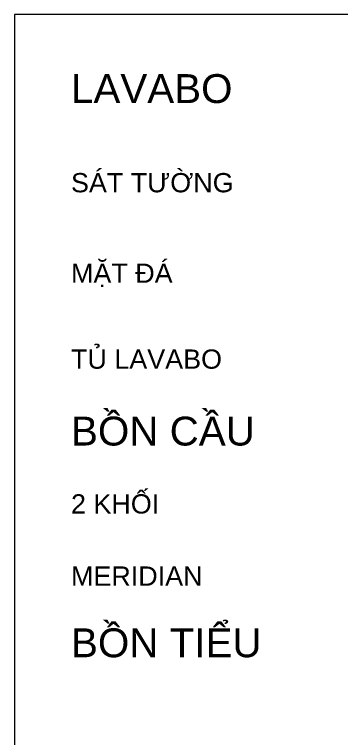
# Model space of a CAD drawing. Header units: inches. Extents: x 242965 to 445791, y 236206 to 423703.
# Drawn here: x 294652 to 315026, y 286729 to 331888 of the extents above; entities that cross this region are included whole.
import ezdxf

# ---------------------------------------------------------------- set-up
doc = ezdxf.new("R2010")
doc.units = ezdxf.units.IN
doc.header["$MEASUREMENT"] = 0
doc.layers.add('2', color=181, linetype='Continuous', lineweight=20)
doc.layers.add('e', color=96, linetype='Continuous', lineweight=5)
doc.styles.add('Vni-Helve', font='')
doc.styles.get('Vni-Helve').set_extended_font_data('VNI-Helve')

msp = doc.modelspace()

# ---------------------------------------------------------------- linework, layer by layer
at = {"layer": 'e'}
msp.add_lwpolyline([(294651.656, 253841.58), (409694.156, 253841.58), (409694.156, 331887.901), (294651.656, 331887.901)], close=True, dxfattribs=at)

# ---------------------------------------------------------------- texts
at = {"layer": '2', "color": 6, "style": 'Vni-Helve'}
for s, p in [('LAVABO', (298172.33, 326366.273)), ('BOÀN CAÀU', (298172.33, 305003.472)), ('BOÀN TIEÅU', (298172.33, 291797.346))]:
    msp.add_text(s, height=1800, dxfattribs=at).set_placement(p)
at = {"layer": '2', "color": 4, "style": 'Vni-Helve'}
for s, p in [('SAÙT TÖÔØNG', (298172.33, 320797.076)), ('MAËT ÑAÙ', (298172.33, 315150.869)), ('TUÛ LAVABO', (298172.33, 309793.661)), ('2 KHOÁI', (298172.33, 300763.197)), ('MERIDIAN', (298172.33, 296261.705))]:
    msp.add_text(s, height=1200, dxfattribs=at).set_placement(p)

doc.saveas('drawing.dxf')
